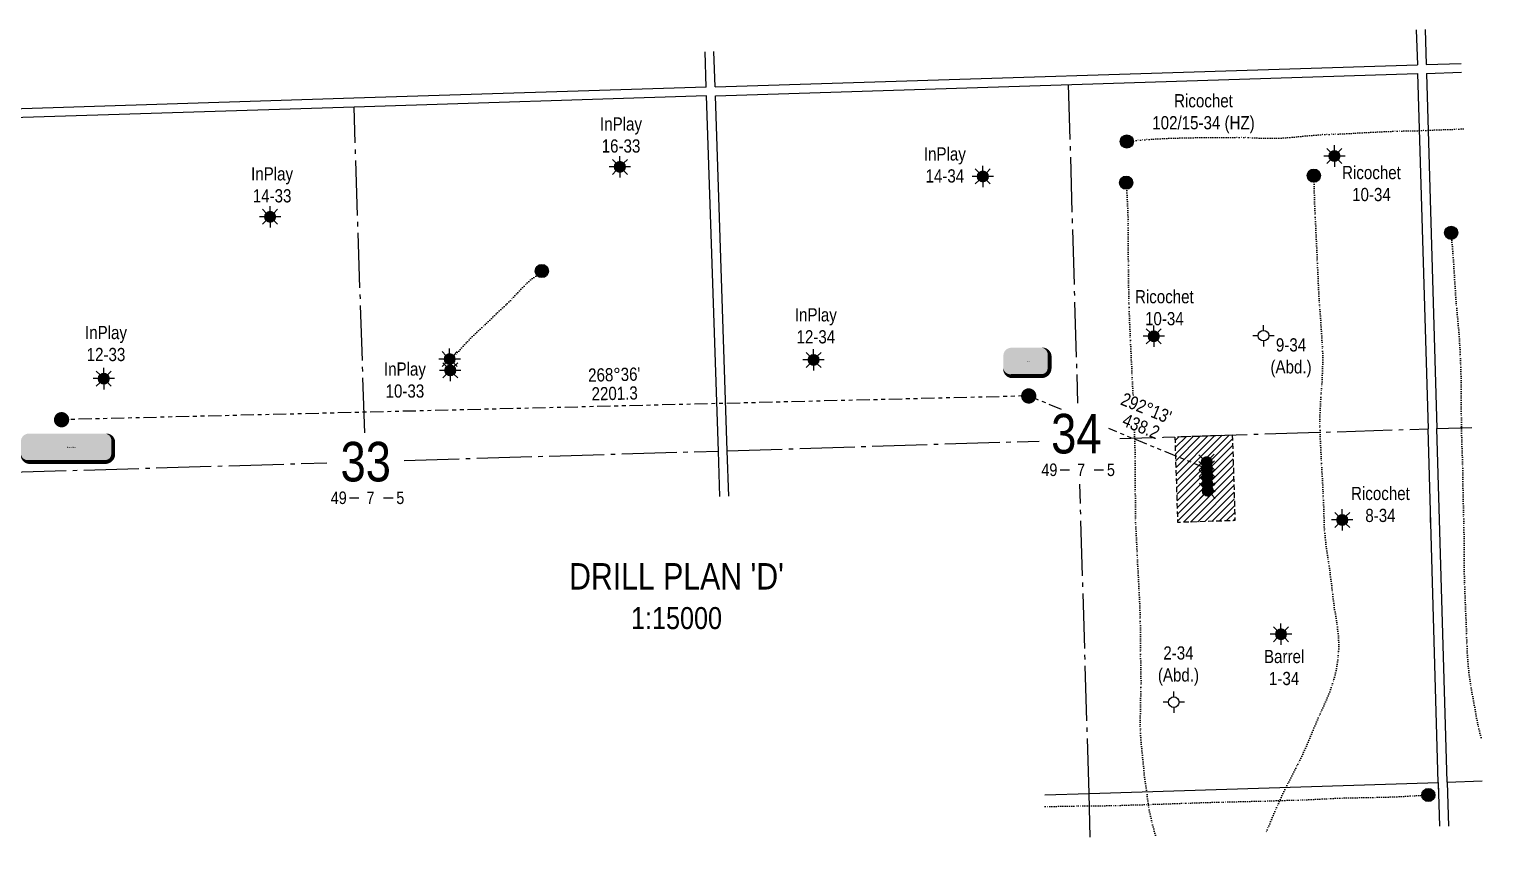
# Model space of a CAD drawing. Extents: x 628514 to 641832, y 5899000 to 5905480.
# Drawn here: x 638303 to 641647, y 5901136 to 5902990 of the extents above; entities that cross this region are included whole.
import ezdxf
from ezdxf.enums import TextEntityAlignment as Align

# ---------------------------------------------------------------- set-up
doc = ezdxf.new("R2018")
doc.units = 0
doc.header["$LTSCALE"] = 5
for name, pattern in [('foc-ACCESSROAD', [3.75, 2.5, -1.25]), ('foc-DOT', [1, 0.2, -0.8]), ('foc-DRILLPATH', [14.75, 6, -1.75, 1.75, -1.75, 1.75, -1.75]), ('foc-QUARTERLINE', [33, 25, -3, 2, -3])]:
    doc.linetypes.add(name, pattern=pattern)
for name, color, linetype in [('10', 1, 'Continuous'), ('9', 3, 'Continuous'), ('ABADATA-DRILL', 8, 'foc-DOT'), ('ABADATA-DRILL-T', 8, 'Continuous'), ('C-WS', 13, 'foc-ACCESSROAD'), ('CG-NOTES', 7, 'Continuous'), ('DETAIL-T', 7, 'Continuous'), ('L-BD', 7, 'Continuous'), ('L-MON', 1, 'Continuous'), ('L-SEC', 7, 'Continuous'), ('L-SECLBL', 7, 'Continuous'), ('L-SECQ', 8, 'foc-QUARTERLINE'), ('P-PDRILLPATH', 12, 'foc-DRILLPATH'), ('P-PROPOSED-EXISTING-H', 59, 'Continuous')]:
    doc.layers.add(name, color=color, linetype=linetype)
doc.styles.add('80CG', font='ARIALN.TTF', dxfattribs={"height": 10})
doc.styles.add('80L', font='ARIALN.TTF', dxfattribs={"height": 10})
doc.styles.add('SIMPLEX', font='ARIALN.TTF')
doc.styles.get("Standard").update_dxf_attribs({"font": 'ARIALN.TTF'})

# ---------------------------------------------------------------- blocks, each defined once
blk = doc.blocks.new('L-SECLBL')
at = {"layer": '9', "color": 7}
for p, q in [((-5.1, -27.8), (-12.3, -27.8)), ((20.7, -27.8), (13.5, -27.8))]:
    blk.add_line(p, q, dxfattribs=at)
at = {"layer": '10', "color": 2, "style": 'SIMPLEX'}
blk.add_attdef('SEC', text='', height=30, dxfattribs=at).set_placement((0, 0), align=Align.MIDDLE)
at = {"layer": '10', "color": 5, "style": '80L'}
blk.add_attdef('TWP', text='', height=9.5, dxfattribs=at).set_placement((-14.4, -27.4), align=Align.MIDDLE_RIGHT)
blk.add_attdef('RGE', text='', height=9.5, dxfattribs=at).set_placement((3.6, -27.4), align=Align.MIDDLE_CENTER)
blk.add_attdef('MER', text='', height=9.5, dxfattribs=at).set_placement((23.2, -27.4), align=Align.MIDDLE_LEFT)
blk = doc.blocks.new('GAS')
h = blk.add_hatch(color=255)
h.dxf.hatch_style = 1
edge = h.paths.add_edge_path()
edge.add_arc((0, 0), 0.9, 0, 360)
for p, q in [((-0.81, 0), (-1.62, 0)), ((-0.57, 0.57), (-1.14, 1.14)), ((0, 0.81), (0, 1.62)), ((0.57, 0.57), (1.14, 1.14)), ((1.62, 0), (0.81, 0)), ((-0.57, -0.57), (-1.14, -1.14)), ((0, -0.81), (0, -1.62)), ((1.14, -1.14), (0.57, -0.57))]:
    blk.add_line(p, q)
blk.add_circle((0, 0), 0.8)
blk = doc.blocks.new('BH-Existing')
at = {"layer": 'ABADATA-DRILL-T'}
h = blk.add_hatch(color=256, dxfattribs=at)
h.dxf.hatch_style = 1
edge = h.paths.add_edge_path()
edge.add_arc((0, 0), 0.5, 0, 360)
blk.add_circle((0, 0), 0.5, dxfattribs=at)
blk = doc.blocks.new('GABD')
for p, q in [((-0.81, 0), (-1.62, 0)), ((0, 0.81), (0, 1.62)), ((1.62, 0), (0.81, 0)), ((0, -0.81), (0, -1.62))]:
    blk.add_line(p, q)
blk.add_circle((0, 0), 0.8)
blk = doc.blocks.new('plbh')
at = {"layer": 'L-MON'}
h = blk.add_hatch(color=255, dxfattribs=at)
h.dxf.hatch_style = 1
edge = h.paths.add_edge_path()
edge.add_arc((0, 0), 1.16, 0, 360)
h = blk.add_hatch(color=256, dxfattribs=at)
h.dxf.hatch_style = 1
h.paths.add_polyline_path([(-0.96, 0, 1), (0.96, 0, 1)])
h.paths.add_polyline_path([(0.91, 0, -1), (-0.91, 0, -1)], flags=16)
h.paths.add_polyline_path([(0.45, 0, -1), (-0.45, 0, -1)], flags=0)
h = blk.add_hatch(color=256, dxfattribs=at)
h.dxf.hatch_style = 1
h.paths.add_polyline_path([(-0.45, 0, 1), (0.45, 0, 1)])
h.paths.add_polyline_path([(0.4, 0, -1), (-0.4, 0, -1)], flags=16)
at = {"layer": 'L-MON', "color": 240}
for radius in [0.96, 0.91, 0.45, 0.4]:
    blk.add_circle((0, 0), radius, dxfattribs=at)
blk = doc.blocks.new('WC')
at = {"layer": 'L-MON'}
h = blk.add_hatch(color=255, dxfattribs=at)
h.dxf.hatch_style = 1
edge = h.paths.add_edge_path()
edge.add_arc((0, 0), 0.9, 0, 360)
at = {"layer": 'L-MON', "color": 240, "flags": 128}
for points in [[(-0.62, 0.5), (-1.23, 1.12)], [(0.52, 0.61), (1.13, 1.21)], [(-1.18, -1.18), (-0.56, -0.57)], [(1.16, -1.18), (0.56, -0.57)]]:
    blk.add_lwpolyline(points, dxfattribs=at)
at = {"layer": 'L-MON', "color": 240}
for radius in [0.8, 0.373]:
    blk.add_circle((0, 0), radius, dxfattribs=at)
blk = doc.blocks.new('*U69')
h = blk.add_hatch(color=255)
edge = h.paths.add_edge_path()
edge.add_line((-11.5, -11.5), (11.5, -11.5))
edge.add_arc((11.5, -5.5), 6, 270, 360)
edge.add_line((17.5, -5.5), (17.5, 4))
edge.add_arc((11.5, 4), 6, 0, 90)
edge.add_line((11.5, 10), (-11.5, 10))
edge.add_arc((-11.5, 4), 6, 90, 180)
edge.add_line((-17.5, 4), (-17.5, -5.5))
edge.add_arc((-11.5, -5.5), 6, 180, 270)
at = {"color": 14, "flags": 128}
blk.add_lwpolyline([(-11.5, -11.5, 3, 3, 0), (11.5, -11.5, 3, 3, 0.414214), (17.5, -5.5, 3, 3, 0), (17.5, 4, 3, 0, 0.414214), (11.5, 10, 0, 0, 0), (-11.5, 10, 0, 0, 0.414214), (-17.5, 4, 0, 0, 0), (-17.5, -5.5, 0, 3, 0.414214)], format="xyseb", close=True, dxfattribs=at)
at = {"color": 14, "lineweight": 30, "flags": 104}
blk.add_attdef('ENTER_TEXT', text='', height=10, dxfattribs=at).set_placement((0, 0), align=Align.MIDDLE_CENTER)
blk = doc.blocks.new('*U70')
h = blk.add_hatch(color=255)
edge = h.paths.add_edge_path()
edge.add_line((-29, -11.5), (29, -11.5))
edge.add_arc((29, -5.5), 6, 270, 360)
edge.add_line((35, -5.5), (35, 4))
edge.add_arc((29, 4), 6, 0, 90)
edge.add_line((29, 10), (-29, 10))
edge.add_arc((-29, 4), 6, 90, 180)
edge.add_line((-35, 4), (-35, -5.5))
edge.add_arc((-29, -5.5), 6, 180, 270)
at = {"color": 14, "flags": 128}
blk.add_lwpolyline([(-29, -11.5, 3, 3, 0), (29, -11.5, 3, 3, 0.414214), (35, -5.5, 3, 3, 0), (35, 4, 3, 0, 0.414214), (29, 10, 0, 0, 0), (-29, 10, 0, 0, 0.414214), (-35, 4, 0, 0, 0), (-35, -5.5, 0, 3, 0.414214)], format="xyseb", close=True, dxfattribs=at)
at = {"color": 14, "lineweight": 30, "flags": 104}
blk.add_attdef('ENTER_TEXT', text='', height=10, dxfattribs=at).set_placement((0, 0), align=Align.MIDDLE_CENTER)

msp = doc.modelspace()

# ---------------------------------------------------------------- hatches: boundary and pattern name
at = {"layer": 'P-PROPOSED-EXISTING-H', "true_color": 0xffeebd}
h = msp.add_hatch(dxfattribs=at)
h.set_pattern_fill('ANSI31', color=254, scale=3.498987, style=0)
h.set_pattern_definition([(45, (-25469.152, -703.883), (-7.855450002, 7.855450002), [])])
h.paths.add_polyline_path([(641039.207, 5902067.7), (641045.307, 5901872.852), (640915.408, 5901868.786), (640909.308, 5902063.634)])

# ---------------------------------------------------------------- linework, layer by layer
at = {"layer": 'ABADATA-DRILL', "flags": 128}
for points in [[(641564.447, 5902764.027), (641558.447, 5902763.794), (641549.077, 5902763.299), (641539.847, 5902762.819), (641530.483, 5902762.494), (641521.106, 5902762.26), (641511.74, 5902761.985), (641502.368, 5902761.551), (641492.999, 5902761.056), (641483.637, 5902760.642), (641474.442, 5902760.333), (641465.259, 5902759.973), (641455.884, 5902759.649), (641446.504, 5902759.524), (641437.235, 5902759.362), (641427.968, 5902759.091), (641418.593, 5902758.806), (641409.207, 5902758.541), (641400.05, 5902758.303), (641390.785, 5902757.972), (641380.982, 5902757.604), (641371.28, 5902757.18), (641361.492, 5902756.623), (641351.693, 5902756.106), (641341.874, 5902755.578), (641332.077, 5902754.991), (641322.259, 5902754.443), (641312.8, 5902753.926), (641303.002, 5902753.369), (641293.193, 5902752.862), (641283.483, 5902752.387), (641273.869, 5902752.025), (641264.025, 5902751.697), (641254.402, 5902751.305), (641244.592, 5902750.827), (641234.935, 5902750.244), (641225.123, 5902749.467), (641215.345, 5902748.57), (641205.703, 5902747.827), (641195.914, 5902746.97), (641186.17, 5902745.935), (641176.562, 5902745.053), (641166.781, 5902744.236), (641157.227, 5902743.556), (641147.418, 5902743.039), (641137.754, 5902742.685), (641127.936, 5902742.488), (641118.1, 5902742.54), (641108.277, 5902742.852), (641098.481, 5902743.266), (641088.896, 5902743.615), (641079.253, 5902743.923), (641069.422, 5902744.175), (641059.603, 5902744.328), (641049.786, 5902744.42), (641040.22, 5902744.49), (641030.395, 5902744.522), (641020.571, 5902744.515), (641010.737, 5902744.507), (641000.912, 5902744.509), (640991.099, 5902744.492), (640981.277, 5902744.394), (640971.429, 5902744.196), (640961.759, 5902744.042), (640951.948, 5902743.945), (640942.107, 5902743.817), (640932.509, 5902743.606), (640922.845, 5902743.292), (640913.01, 5902742.974), (640903.194, 5902742.697), (640893.378, 5902742.399), (640883.585, 5902742.032), (640873.765, 5902741.544), (640863.926, 5902740.996), (640854.12, 5902740.379), (640844.316, 5902739.691), (640834.515, 5902738.904), (640824.727, 5902738.027), (640815.111, 5902737.065), (640799.233, 5902735.379)], [(640864.753, 5901157.262), (640862.828, 5901163.238), (640860.557, 5901170.886), (640858.435, 5901178.878), (640856.516, 5901186.786), (640854.537, 5901195.022), (640852.621, 5901203.19), (640850.799, 5901211.881), (640849.226, 5901220.62), (640847.89, 5901229.125), (640846.741, 5901237.745), (640845.668, 5901246.478), (640844.512, 5901255.678), (640843.316, 5901264.527), (640841.946, 5901273.862), (640840.523, 5901283.315), (640839.278, 5901292.462), (640838.245, 5901301.916), (640837.447, 5901311.177), (640836.403, 5901322.742), (640834.545, 5901340.646), (640833.693, 5901348.334), (640832.616, 5901357.897), (640831.688, 5901367.194), (640830.958, 5901376.517), (640830.429, 5901385.846), (640830.098, 5901395.2), (640829.918, 5901404.559), (640829.861, 5901414.171), (640829.911, 5901423.857), (640830.007, 5901433.343), (640830.097, 5901442.69), (640830.254, 5901452.519), (640830.474, 5901462.209), (640830.747, 5901471.451), (640831.027, 5901480.813), (640831.322, 5901490.015), (640831.543, 5901499.315), (640831.553, 5901508.679), (640831.453, 5901518.05), (640831.312, 5901527.42), (640831.121, 5901536.789), (640830.911, 5901546.157), (640830.74, 5901555.525), (640830.61, 5901564.896), (640830.499, 5901574.266), (640830.369, 5901583.626), (640830.249, 5901592.977), (640830.148, 5901602.348), (640830.088, 5901611.72), (640830.067, 5901621.083), (640830.037, 5901630.466), (640829.956, 5901639.848), (640829.775, 5901649.207), (640829.515, 5901658.573), (640829.214, 5901667.948), (640828.843, 5901677.322), (640828.453, 5901686.674), (640828.004, 5901695.995), (640827.573, 5901705.367), (640827.096, 5901714.617), (640826.544, 5901724.025), (640826.054, 5901733.374), (640825.594, 5901742.725), (640825.104, 5901752.085), (640824.555, 5901761.743), (640824.034, 5901771.102), (640823.564, 5901780.442), (640823.124, 5901789.793), (640822.714, 5901799.155), (640822.273, 5901808.527), (640821.773, 5901817.876), (640821.262, 5901827.235), (640820.832, 5901836.607), (640820.421, 5901845.969), (640819.945, 5901855.199), (640819.442, 5901864.628), (640819.09, 5901874.052), (640818.989, 5901883.433), (640818.954, 5901892.616), (640818.865, 5901901.947), (640818.784, 5901911.319), (640818.706, 5901920.6), (640818.616, 5901929.972), (640818.535, 5901939.333), (640818.504, 5901948.716), (640818.494, 5901958.09), (640818.477, 5901967.333), (640818.468, 5901976.647), (640818.408, 5901986.349), (640818.318, 5901995.69), (640818.254, 5902002.071), (640818.228, 5902005.062), (640818.147, 5902014.443), (640818.104, 5902023.546), (640817.994, 5902032.906), (640817.696, 5902042.512), (640817.356, 5902051.886), (640816.992, 5902061.7), (640816.673, 5902071.014), (640816.416, 5902080.621), (640816.171, 5902090.468), (640815.877, 5902100.304), (640815.517, 5902109.647), (640815.128, 5902119.31), (640814.698, 5902128.651), (640814.28, 5902137.943), (640813.909, 5902147.316), (640813.456, 5902157.117), (640812.976, 5902166.457), (640812.517, 5902175.788), (640812.056, 5902185.149), (640811.626, 5902194.49), (640811.237, 5902203.813), (640810.818, 5902213.144), (640810.339, 5902222.434), (640809.841, 5902232.064), (640809.342, 5902241.714), (640808.903, 5902251.045), (640808.472, 5902260.757), (640808.082, 5902270.109), (640807.673, 5902279.431), (640807.202, 5902288.802), (640806.743, 5902298.122), (640806.323, 5902307.454), (640805.913, 5902316.796), (640805.494, 5902326.128), (640805.084, 5902335.45), (640804.724, 5902345.154), (640804.454, 5902354.5), (640804.23, 5902364.327), (640804.011, 5902373.665), (640803.781, 5902383.012), (640803.561, 5902392.37), (640803.421, 5902401.699), (640803.321, 5902411.041), (640803.178, 5902420.84), (640803.059, 5902430.181), (640802.969, 5902439.852), (640802.87, 5902449.193), (640802.757, 5902458.994), (640802.648, 5902468.295), (640802.516, 5902478.085), (640802.405, 5902487.446), (640802.302, 5902497.267), (640802.262, 5902506.62), (640802.283, 5902515.934), (640802.273, 5902525.268), (640802.224, 5902534.94), (640802.217, 5902544.554), (640802.177, 5902553.897), (640801.977, 5902563.235), (640801.656, 5902572.61), (640801.283, 5902582.413), (640800.914, 5902592.097), (640800.503, 5902601.469), (640799.965, 5902611.097), (640799.305, 5902620.412), (640798.904, 5902625.642), (640797.713, 5902641.595)], [(641116.379, 5901165.192), (641116.748, 5901166.11), (641120.299, 5901174.436), (641123.93, 5901182.775), (641127.419, 5901191.179), (641130.907, 5901199.583), (641134.689, 5901208.246), (641138.39, 5901216.566), (641142.27, 5901225.302), (641145.901, 5901233.63), (641149.571, 5901241.969), (641153.344, 5901250.242), (641157.241, 5901258.388), (641161.341, 5901266.399), (641165.743, 5901274.72), (641169.875, 5901282.653), (641174.049, 5901290.907), (641178.101, 5901298.867), (641182.322, 5901307.202), (641186.334, 5901315.151), (641190.612, 5901323.578), (641194.638, 5901331.768), (641198.818, 5901340.472), (641202.728, 5901348.839), (641206.567, 5901357.253), (641210.323, 5901365.755), (641212.308, 5901370.464), (641219.16, 5901387.099), (641222.461, 5901395.098), (641226.033, 5901403.734), (641229.696, 5901412.324), (641233.459, 5901420.956), (641237.173, 5901429.527), (641240.958, 5901438.05), (641244.812, 5901446.634), (641248.687, 5901455.17), (641252.513, 5901463.704), (641256.236, 5901472.295), (641259.797, 5901480.961), (641263.055, 5901489.749), (641266.04, 5901498.619), (641268.833, 5901507.573), (641271.405, 5901516.551), (641273.707, 5901525.502), (641275.833, 5901535.027), (641277.472, 5901543.738), (641278.875, 5901553.002), (641279.961, 5901562.157), (641280.804, 5901571.436), (641281.342, 5901580.505), (641281.502, 5901589.883), (641281.251, 5901599.26), (641280.661, 5901608.607), (641279.801, 5901617.936), (641278.692, 5901627.238), (641277.464, 5901636.516), (641276.115, 5901645.791), (641274.609, 5901654.992), (641273.042, 5901664.23), (641271.564, 5901673.481), (641270.226, 5901682.757), (641269.027, 5901692.056), (641267.967, 5901701.369), (641266.938, 5901710.673), (641265.9, 5901719.947), (641264.841, 5901729.261), (641263.661, 5901738.6), (641262.412, 5901747.878), (641261.194, 5901757.167), (641259.985, 5901766.456), (641258.686, 5901775.742), (641257.298, 5901784.996), (641255.851, 5901794.248), (641254.423, 5901803.491), (641253.129, 5901812.637), (641251.948, 5901822.007), (641250.867, 5901831.37), (641249.887, 5901840.685), (641249.114, 5901849.787), (641248.488, 5901859.023), (641248.067, 5901868.374), (641247.878, 5901875.632), (641247.847, 5901877.732), (641247.637, 5901887.42), (641247.348, 5901896.755), (641246.997, 5901906.119), (641246.627, 5901915.482), (641246.219, 5901924.744), (641245.829, 5901934.097), (641245.408, 5901943.469), (641244.928, 5901952.829), (641244.408, 5901962.518), (641243.911, 5901971.747), (641243.367, 5901981.236), (641242.857, 5901990.585), (641242.316, 5901999.943), (641241.768, 5902009.571), (641241.318, 5902018.912), (641240.868, 5902028.253), (641240.34, 5902037.902), (641239.871, 5902047.212), (641239.491, 5902056.545), (641239.181, 5902065.88), (641238.851, 5902075.234), (641238.542, 5902084.559), (641238.345, 5902094.148), (641238.328, 5902103.741), (641238.529, 5902113.061), (641238.84, 5902122.394), (641239.32, 5902131.722), (641239.952, 5902141.044), (641240.592, 5902150.396), (641241.233, 5902159.718), (641241.925, 5902169.012), (641242.682, 5902178.818), (641243.304, 5902188.13), (641243.77, 5902197.948), (641244.091, 5902207.281), (641244.428, 5902217.075), (641244.759, 5902226.748), (641244.969, 5902236.098), (641245.002, 5902245.713), (641244.802, 5902255.041), (641244.354, 5902264.322), (641243.774, 5902274.029), (641243.195, 5902283.337), (641242.606, 5902292.654), (641241.977, 5902301.949), (641241.344, 5902311.725), (641240.755, 5902321.032), (641240.092, 5902330.827), (641239.403, 5902340.141), (641238.66, 5902349.923), (641237.971, 5902359.247), (641237.321, 5902368.602), (641236.654, 5902378.187), (641236.094, 5902387.515), (641235.624, 5902396.845), (641235.168, 5902406.426), (641234.74, 5902416.028), (641234.321, 5902425.34), (641233.892, 5902434.671), (641233.418, 5902444.481), (641232.941, 5902454.072), (641232.541, 5902463.414), (641232.182, 5902472.748), (641231.768, 5902482.58), (641231.335, 5902492.371), (641230.854, 5902501.741), (641230.347, 5902511.311), (641229.877, 5902520.661), (641229.44, 5902530.272), (641229.059, 5902539.645), (641228.636, 5902549.437), (641228.176, 5902559.138), (641227.746, 5902568.48), (641227.286, 5902577.81), (641226.757, 5902587.129), (641226.317, 5902596.82), (641226.01, 5902606.055), (641225.749, 5902615.792), (641225.489, 5902625.498), (641225.188, 5902634.853), (641224.954, 5902642.62), (641224.541, 5902657.614)], [(641604.909, 5901379.834), (641603.29, 5901386.012), (641598.847, 5901404.621), (641595.021, 5901423.348), (641591.714, 5901442.11), (641588.353, 5901460.67), (641584.765, 5901479.463), (641581.623, 5901498.07), (641578.915, 5901516.869), (641576.536, 5901535.728), (641574.799, 5901554.525), (641573.711, 5901573.712), (641572.821, 5901592.944), (641572.022, 5901612.149), (641571.501, 5901631.452), (641570.838, 5901650.471), (641569.859, 5901669.68), (641569.093, 5901688.806), (641568.389, 5901708.514), (641567.602, 5901727.339), (641567.08, 5901746.642), (641566.638, 5901765.978), (641566.325, 5901785.327), (641566.281, 5901804.723), (641566.341, 5901823.993), (641566.279, 5901843.33), (641565.967, 5901862.659), (641565.455, 5901881.962), (641564.939, 5901901.095), (641564.512, 5901920.251), (641564.04, 5901939.585), (641563.708, 5901958.904), (641563.547, 5901978.187), (641563.196, 5901997.475), (641562.615, 5902016.757), (641561.88, 5902035.863), (641561.131, 5902055.08), (641560.65, 5902074.344), (641560.354, 5902093.483), (641560.197, 5902112.627), (641559.99, 5902131.799), (641559.702, 5902150.989), (641559.641, 5902170.275), (641559.655, 5902189.393), (641559.315, 5902208.652), (641558.67, 5902227.731), (641557.851, 5902246.955), (641556.935, 5902266.077), (641555.855, 5902285.323), (641554.317, 5902304.497), (641552.594, 5902323.485), (641550.866, 5902342.643), (641549.109, 5902361.77), (641547.621, 5902380.945), (641546.372, 5902400.176), (641545.032, 5902419.405), (641543.802, 5902438.648), (641542.655, 5902457.793), (641541.314, 5902476.712), (641539.767, 5902495.865), (641537.081, 5902527.66)], [(639258.513, 5902240.206), (639258.663, 5902240.201), (639258.873, 5902240.227), (639259.053, 5902240.202), (639259.11, 5902239.983), (639259.12, 5902239.623), (639259.141, 5902239.224), (639259.041, 5902238.891), (639258.929, 5902238.597), (639258.867, 5902238.336), (639258.803, 5902238.114), (639258.739, 5902237.892), (639258.602, 5902237.438), (639258.504, 5902237.005), (639258.364, 5902236.661), (639258.318, 5902236.539), (639258.329, 5902236.48), (639258.35, 5902236.47), (639258.468, 5902236.524), (639258.702, 5902236.73), (639259.042, 5902237.08), (639259.468, 5902237.582), (639259.94, 5902238.246), (639260.487, 5902239.052), (639261.152, 5902239.941), (639261.975, 5902240.885), (639262.947, 5902241.893), (639264.065, 5902243.016), (639265.352, 5902244.203), (639266.787, 5902245.434), (639268.34, 5902246.749), (639270.01, 5902248.177), (639271.747, 5902249.718), (639273.501, 5902251.378), (639275.291, 5902253.15), (639277.048, 5902255.021), (639278.742, 5902257), (639280.443, 5902259.109), (639282.171, 5902261.299), (639284.038, 5902263.544), (639286.025, 5902265.781), (639288.071, 5902268.041), (639290.163, 5902270.451), (639292.314, 5902272.933), (639294.593, 5902275.429), (639296.973, 5902277.928), (639299.431, 5902280.489), (639304.619, 5902285.89), (639310.017, 5902291.306), (639315.363, 5902296.44), (639320.553, 5902301.4), (639329.238, 5902309.431), (639336.395, 5902315.928), (639344.121, 5902323.201), (639351.656, 5902330.519), (639358.968, 5902337.891), (639366.476, 5902345.088), (639374.18, 5902352.06), (639381.599, 5902358.864), (639388.633, 5902365.498), (639395.232, 5902371.939), (639401.268, 5902378.123), (639407.023, 5902384.36), (639412.887, 5902390.61), (639418.505, 5902396.722), (639423.993, 5902402.491), (639429.391, 5902407.537), (639432.529, 5902410.438), (639436.84, 5902415.053), (639441.418, 5902419.385), (639446.12, 5902422.87), (639450.46, 5902426.116), (639456.629, 5902430.773), (639458.323, 5902432.082), (639460.738, 5902434.042), (639461.911, 5902435.006), (639465.293, 5902437.783), (639466.934, 5902439.171), (639468.604, 5902440.609)], [(640613.864, 5901222.513), (640619.334, 5901222.617), (640628.703, 5901222.775), (640637.972, 5901222.941), (640647.301, 5901223.128), (640656.669, 5901223.327), (640666.047, 5901223.516), (640675.426, 5901223.694), (640684.806, 5901223.813), (640694.178, 5901223.892), (640703.548, 5901224.01), (640712.908, 5901224.159), (640722.249, 5901224.256), (640731.621, 5901224.325), (640741.311, 5901224.453), (640750.642, 5901224.56), (640760.013, 5901224.659), (640769.393, 5901224.798), (640778.85, 5901225.029), (640788.224, 5901225.377), (640797.597, 5901225.756), (640806.982, 5901226.065), (640816.358, 5901226.334), (640825.725, 5901226.583), (640835.042, 5901226.82), (640844.746, 5901227.148), (640854.119, 5901227.547), (640863.484, 5901227.865), (640872.84, 5901228.123), (640882.205, 5901228.442), (640891.818, 5901228.807), (640901.532, 5901229.176), (640910.855, 5901229.533), (640920.2, 5901229.861), (640929.485, 5901230.157), (640938.841, 5901230.446), (640948.175, 5901230.763), (640957.529, 5901231.131), (640966.863, 5901231.459), (640976.549, 5901231.737), (640985.876, 5901231.974), (640995.534, 5901232.191), (641005.251, 5901232.44), (641014.597, 5901232.708), (641024.254, 5901232.944), (641033.642, 5901233.143), (641042.979, 5901233.401), (641052.324, 5901233.699), (641061.96, 5901233.975), (641071.298, 5901234.183), (641080.946, 5901234.4), (641090.272, 5901234.647), (641099.991, 5901234.845), (641109.349, 5901235.034), (641118.716, 5901235.292), (641128.051, 5901235.59), (641137.466, 5901235.9), (641146.811, 5901236.198), (641156.376, 5901236.512), (641165.721, 5901236.81), (641175.057, 5901237.088), (641184.435, 5901237.296), (641194.111, 5901237.564), (641203.716, 5901237.889), (641213.419, 5901238.257), (641222.731, 5901238.684), (641232.412, 5901239.152), (641241.762, 5901239.63), (641251.399, 5901240.206), (641259.308, 5901240.713), (641260.716, 5901240.804), (641270.017, 5901241.26), (641279.611, 5901241.586), (641288.936, 5901241.893), (641298.272, 5901242.191), (641307.639, 5901242.419), (641316.988, 5901242.577), (641326.298, 5901242.724), (641335.637, 5901242.882), (641345.227, 5901243.036), (641354.576, 5901243.204), (641363.924, 5901243.402), (641373.252, 5901243.61), (641382.949, 5901243.838), (641392.655, 5901244.106), (641402.011, 5901244.404), (641411.375, 5901244.743), (641420.705, 5901245.22), (641430.033, 5901245.788), (641439.751, 5901246.336), (641449.07, 5901246.844), (641458.409, 5901247.351), (641467.729, 5901247.859), (641485.099, 5901248.807)]]:
    msp.add_lwpolyline(points, dxfattribs=at)
at = {"layer": 'ABADATA-DRILL-T', "flags": 128}
msp.add_lwpolyline([(641290.043, 5901872.593), (641290.755, 5901873.636), (641289.042, 5901874.742), (641288.343, 5901873.64)], close=True, dxfattribs=at)
at = {"layer": 'C-WS', "flags": 128}
msp.add_lwpolyline([(641039.207, 5902067.7), (641045.307, 5901872.852), (640915.408, 5901868.786), (640909.308, 5902063.634)], close=True, dxfattribs=at)
at = {"layer": 'L-SEC'}
for p, q in [((641457.795, 5902989.578), (641460.129, 5902909.755)), ((641477.9, 5902990.206), (641480.234, 5902910.357)), ((639842.674, 5902858.847), (639839.988, 5902939.028)), ((639862.778, 5902859.48), (639860.092, 5902939.656)), ((639862.778, 5902859.479), (641460.175, 5902909.726)), ((641480.234, 5902910.357), (641560.097, 5902912.869)), ((639863.411, 5902839.375), (641460.762, 5902889.62)), ((641460.761, 5902889.651), (641484.381, 5902081.637)), ((641480.822, 5902890.251), (641560.684, 5902892.764)), ((641480.867, 5902890.253), (641504.486, 5902082.224)), ((639040.643, 5902833.619), (638238.612, 5902808.39)), ((639842.674, 5902858.847), (639040.643, 5902833.619)), ((639843.306, 5902838.743), (639041.275, 5902813.514)), ((639870.362, 5902031.18), (639843.306, 5902838.743)), ((639890.465, 5902031.853), (639863.411, 5902839.375)), ((639041.275, 5902813.514), (638239.244, 5902788.286)), ((641507.811, 5901277.602), (641484.381, 5902081.637)), ((641527.893, 5901278.231), (641504.487, 5902082.222)), ((640713.238, 5901252.501), (641507.885, 5901277.552)), ((641508.232, 5901262.376), (641508.081, 5901267.551)), ((640612.981, 5901249.341), (640713.238, 5901252.501))]:
    msp.add_line(p, q, dxfattribs=at)
at = {"layer": 'L-SEC', "flags": 128}
for points in [[(639873.822, 5901927.606), (639870.362, 5902031.18)], [(639893.926, 5901928.167), (639890.462, 5902031.851)], [(641507.811, 5901277.602), (641510.724, 5901177.621)], [(641527.893, 5901278.231), (641607.806, 5901280.734)], [(641527.893, 5901278.231), (641530.804, 5901178.253)]]:
    msp.add_lwpolyline(points, dxfattribs=at)
at = {"layer": 'L-SECLBL', "flags": 128}
msp.add_lwpolyline([(641490.966, 5901855.429), (641490.235, 5901880.562)], dxfattribs=at)
at = {"layer": 'L-SECQ'}
msp.add_line((640666.098, 5902864.639), (640687.066, 5902140.084), dxfattribs=at)
at = {"layer": 'L-SECQ', "flags": 128}
for points in [[(639065.785, 5902072.466), (639041.352, 5902813.517)], [(640783.01, 5902059.68), (641484.381, 5902081.637)], [(641504.482, 5902082.266), (641584.303, 5902084.765)], [(639155.669, 5902009.703), (639870.362, 5902031.18)], [(639890.463, 5902031.807), (640599.629, 5902053.936)], [(638261.766, 5901982.841), (638979.357, 5902004.405)], [(640713.238, 5901252.501), (640692.458, 5901955.891)], [(640716.19, 5901152.58), (640713.238, 5901252.501)]]:
    msp.add_lwpolyline(points, dxfattribs=at)
at = {"layer": 'P-PDRILLPATH', "flags": 128}
for points in [[(640650.708, 5902125.981), (640576.094, 5902156.444), (638376.094, 5902102.444)], [(640981.605, 5901990.884), (640758.064, 5902082.15)]]:
    msp.add_lwpolyline(points, dxfattribs=at)

# ---------------------------------------------------------------- block references
at = {"layer": 'ABADATA-DRILL-T'}
for name, p, xscale, yscale, zscale in [('BH-Existing', (640799.237, 5902735.363), 29.99131770000043, 29.99131770000043, 29.99131770000043), ('GAS', (639646.027, 5902677.513), 14.99565885000021, 14.99565885000021, 14.99565885000021), ('GAS', (641271.448, 5902702.258), 14.99565885000021, 14.99565885000021, 14.99565885000021), ('GAS', (640471.662, 5902655.679), 14.99565885000021, 14.99565885000021, 14.99565885000021), ('BH-Existing', (641224.568, 5902657.598), 29.99131770000043, 29.99131770000043, 29.99131770000043), ('BH-Existing', (640797.739, 5902641.589), 29.99131770000043, 29.99131770000043, 29.99131770000043), ('BH-Existing', (641537.081, 5902527.66), 29.99131770000043, 29.99131770000043, 29.99131770000043), ('BH-Existing', (639468.604, 5902440.609), 29.99131770000043, 29.99131770000043, 29.99131770000043), ('GAS', (640860.535, 5902292.189), 14.99565885000021, 14.99565885000021, 14.99565885000021), ('GABD', (641110.192, 5902293.502), 14.99565885000021, 14.99565885000021, 14.99565885000021), ('GAS', (639258.873, 5902240.227), 14.99565885000021, 14.99565885000021, 14.99565885000021), ('GAS', (639260.11, 5902214.649), 14.99565885000021, 14.99565885000021, 14.99565885000021), ('GAS', (640086.578, 5902238.409), 14.99565885000021, 14.99565885000021, 14.99565885000021), ('GAS', (641289.194, 5901874.374), 14.99565885000021, 14.99565885000021, 14.99565885000021), ('GAS', (641149.946, 5901614.513), 14.99565885000021, 14.99565885000021, 14.99565885000021), ('GABD', (640906.111, 5901459.959), 14.99565885000021, 14.99565885000021, 14.99565885000021), ('BH-Existing', (641485.099, 5901248.807), 29.99131770000043, 29.99131770000043, 29.99131770000043)]:
    msp.add_blockref(name, p, dxfattribs=dict(at, xscale=xscale, yscale=yscale, zscale=zscale))
at = {"layer": 'ABADATA-DRILL-T', "color": 3, "xscale": 14.99565885000021, "yscale": 14.99565885000021, "zscale": 14.99565885000021}
for p in [(638850.347, 5902563.978), (638472.138, 5902195.797)]:
    msp.add_blockref('GAS', p, dxfattribs=at)
at = {"layer": 'CG-NOTES', "color": 4}
ref = msp.add_blockref('*U69', (640570.96, 5902236.147), dxfattribs=dict(at, xscale=2.99913177000004, yscale=2.99913177000004, zscale=2.99913177000004))
lines = msp.add_mtext('I.C.P.', dxfattribs={"layer": '0', "color": 14, "insert": (640570.96, 5902236.147), "char_height": 2.5, "attachment_point": 1})
ref.add_attrib('ENTER_TEXT', '', (640570.96, 5902236.147), dxfattribs={"flags": 104}).embed_mtext(lines)
ref = msp.add_blockref('*U70', (638388.518, 5902040.828), dxfattribs=dict(at, xscale=2.99913177000004, yscale=2.99913177000004, zscale=2.99913177000004))
lines = msp.add_mtext('Bottom Hole', dxfattribs={"layer": '0', "color": 14, "insert": (638388.518, 5902040.828), "char_height": 2.5, "attachment_point": 1})
ref.add_attrib('ENTER_TEXT', '', (638388.518, 5902040.828), dxfattribs={"flags": 104}).embed_mtext(lines)
at = {"layer": 'L-MON', "xscale": 14.99565885000021, "yscale": 14.99565885000021, "zscale": 14.99565885000021}
for name, p in [('plbh', (640576.094, 5902156.444)), ('plbh', (638376.094, 5902102.444)), ('WC', (640981.135, 5902005.876)), ('WC', (640981.605, 5901990.884)), ('WC', (640982.242, 5901970.896)), ('WC', (640982.7, 5901955.915)), ('WC', (640983.175, 5901940.942))]:
    msp.add_blockref(name, p, dxfattribs=at)
at = {"layer": 'L-SECLBL', "xscale": 2.99913177000004, "yscale": 2.99913177000004, "zscale": 2.99913177000004}
msp.add_blockref('L-SECLBL', (640684.422, 5902070.742), dxfattribs=at).add_auto_attribs({'SEC': '34', 'TWP': '49', 'RGE': '7', 'MER': '5'})
at = {"layer": 'L-SECLBL', "color": 3, "xscale": 2.99913177000004, "yscale": 2.99913177000004, "zscale": 2.99913177000004}
msp.add_blockref('L-SECLBL', (639067.941, 5902007.067), dxfattribs=at).add_auto_attribs({'SEC': '33', 'TWP': '49', 'RGE': '7', 'MER': '5'})

# ---------------------------------------------------------------- texts
at = {"layer": 'ABADATA-DRILL-T', "attachment_point": 1, "style": '80L'}
for s, width, insert, char_height in [('\\pxqc;Ricochet\\P102/15-34 (HZ)', 231.26988, (640858.019, 5902842.922), 29.99132), ('\\pxqc;InPlay\\P16-33', 45.11364, (639626.109, 5902790.092), 29.99132), ('\\pxqc;InPlay\\P14-34', 45.11364, (640362.803, 5902721.968), 29.99132), ('\\pxqc;InPlay\\P14-33', 45.11364, (638832.389, 5902676.676), 29.99132), ('\\pxqc;Ricochet\\P10-34', 45.11364, (641333.17, 5902679.629), 29.99132), ('\\pxqc;Ricochet\\P10-34', 45.11364, (640862.075, 5902397.246), 29.99132), ('\\pxqc;InPlay\\P12-34', 45.11364, (640069.326, 5902355.975), 29.99132), ('\\pxqc;InPlay\\P12-33', 45.11364, (638454.589, 5902315.729), 29.99132), ('\\pxqc;9-34\\P(Abd.)', 30.63206, (641157.466, 5902287.647), 29.9913), ('\\pxqc;InPlay\\P10-33', 45.11364, (639134.544, 5902232.663), 29.99132), ('\\pxqc;Ricochet\\P8-34', 44.60205, (641353.835, 5901949.739), 29.99132), ('\\pxqc;2-34\\P(Abd.)', 91.76729, (640870.826, 5901586.874), 29.9913), ('\\pxqc;Barrel\\P1-34', 44.60205, (641134.766, 5901578.865), 29.99132)]:
    msp.add_mtext_dynamic_manual_height_columns(s, width=width, gutter_width=50, heights=[0], dxfattribs=dict(at, insert=insert, char_height=char_height))
at = {"layer": 'DETAIL-T', "color": 3, "insert": (639774.939, 5901700.851), "char_height": 60.01187, "width": 724.59055, "attachment_point": 5, "style": '80CG'}
msp.add_mtext("\\pxqc;DRILL PLAN 'D'\\P{\\H0.83293x;1:15000}", dxfattribs=at)
at = {"layer": 'L-BD', "insert": (639616.339, 5902219.659), "char_height": 29.99132, "width": 33.21082, "attachment_point": 1, "rotation": 1.2987, "line_spacing_factor": 0.855, "style": '80L'}
msp.add_mtext("\\pxqc;268°36' 2201.3", dxfattribs=at)

# ---------------------------------------------------------------- next in the draw order: texts
at = {"layer": 'L-BD', "insert": (640794.779, 5902165.003), "char_height": 29.99132, "width": 117.48291, "attachment_point": 1, "rotation": 337.791034, "line_spacing_factor": 0.855, "style": '80L', "bg_fill": 3, "box_fill_scale": 1, "bg_fill_color": 256, "bg_fill_transparency": 0}
msp.add_mtext("\\pxqc;292°13'\\P 438.2", dxfattribs=at)

doc.saveas('drawing.dxf')
